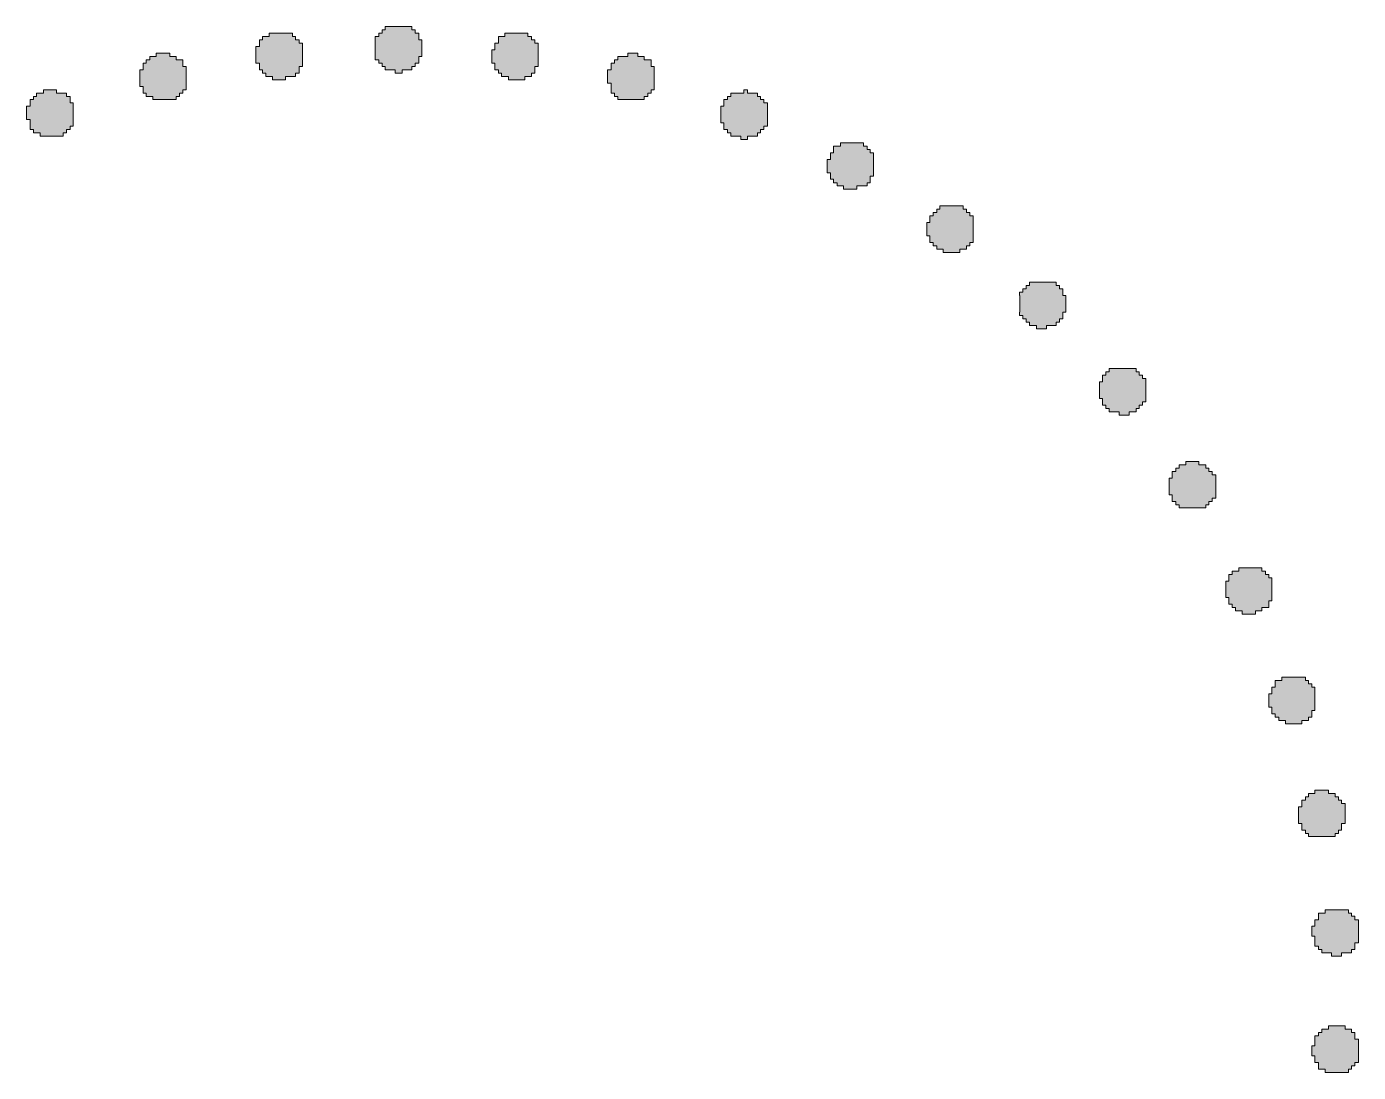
# Model space of a CAD drawing. Header units: millimetres. Extents: x 79 to 103.9, y -130.9 to -116.4.
# Drawn here: x 95.42 to 103.9, y -123.05 to -116.38 of the extents above; entities that cross this region are included whole.
import ezdxf

# ---------------------------------------------------------------- set-up
doc = ezdxf.new("R2010")
doc.units = ezdxf.units.MM
doc.header["$MEASUREMENT"] = 0
doc.layers.add('Layer 1', color=7, linetype='Continuous', lineweight=0)

msp = doc.modelspace()

# ---------------------------------------------------------------- hatches: boundary and pattern name
at = {"layer": 'Layer 1', "true_color": 0x000000, "transparency": 33554687}
h = msp.add_hatch(color=18, dxfattribs=at)
h.dxf.hatch_style = 2
h.paths.add_polyline_path([(97.1527, -116.6595), (97.1527, -116.6595), (97.1527, -116.6808), (97.1298, -116.6808), (97.1298, -116.7019), (97.0663, -116.7019), (97.0663, -116.723), (96.9825, -116.723), (96.9825, -116.7019), (96.9393, -116.7019), (96.9393, -116.6808), (96.919, -116.6808), (96.919, -116.6595), (96.8987, -116.6595), (96.8987, -116.6384), (96.8987, -116.6384), (96.8987, -116.6173), (96.8758, -116.6173), (96.8758, -116.596), (96.8758, -116.5749), (96.8758, -116.5538), (96.8758, -116.5325), (96.8758, -116.5114), (96.8987, -116.5114), (96.8987, -116.4903), (96.8987, -116.4903), (96.8987, -116.469), (96.919, -116.469), (96.919, -116.4479), (96.9622, -116.4479), (96.9622, -116.4268), (97.1095, -116.4268), (97.1095, -116.4479), (97.1298, -116.4479), (97.1298, -116.469), (97.1527, -116.469), (97.1527, -116.4903), (97.173, -116.4903), (97.173, -116.5114), (97.173, -116.5114), (97.173, -116.5325), (97.173, -116.5538), (97.173, -116.5749), (97.173, -116.596), (97.173, -116.6173), (97.173, -116.6173), (97.173, -116.6384), (97.1527, -116.6384)])
h = msp.add_hatch(color=18, dxfattribs=at)
h.dxf.hatch_style = 2
h.paths.add_polyline_path([(97.8715, -116.3844), (97.8715, -116.4055), (97.8918, -116.4055), (97.8918, -116.4268), (97.9147, -116.4268), (97.9147, -116.4479), (97.9147, -116.4479), (97.9147, -116.469), (97.935, -116.469), (97.935, -116.4903), (97.935, -116.5114), (97.935, -116.5325), (97.935, -116.5538), (97.935, -116.5749), (97.9147, -116.5749), (97.9147, -116.596), (97.9147, -116.596), (97.9147, -116.6173), (97.8918, -116.6173), (97.8918, -116.6384), (97.8715, -116.6384), (97.8715, -116.6595), (97.808, -116.6595), (97.808, -116.6808), (97.7648, -116.6808), (97.7648, -116.6595), (97.7013, -116.6595), (97.7013, -116.6384), (97.681, -116.6384), (97.681, -116.6173), (97.6607, -116.6173), (97.6607, -116.596), (97.6378, -116.596), (97.6378, -116.5749), (97.6378, -116.5749), (97.6378, -116.5538), (97.6378, -116.5325), (97.6378, -116.5114), (97.6378, -116.4903), (97.6378, -116.469), (97.6378, -116.469), (97.6378, -116.4479), (97.6607, -116.4479), (97.6607, -116.4268), (97.681, -116.4268), (97.681, -116.4055), (97.7013, -116.4055), (97.7013, -116.3844)])
h = msp.add_hatch(color=18, dxfattribs=at)
h.dxf.hatch_style = 2
h.paths.add_polyline_path([(98.6538, -116.6595), (98.6538, -116.6808), (98.6335, -116.6808), (98.6335, -116.7019), (98.5903, -116.7019), (98.5903, -116.723), (98.4862, -116.723), (98.4862, -116.7019), (98.443, -116.7019), (98.443, -116.6808), (98.4227, -116.6808), (98.4227, -116.6595), (98.3999, -116.6595), (98.3999, -116.6384), (98.3998, -116.6384), (98.3998, -116.6173), (98.3795, -116.6173), (98.3795, -116.596), (98.3795, -116.5749), (98.3795, -116.5538), (98.3795, -116.5325), (98.3998, -116.5325), (98.3998, -116.5114), (98.3998, -116.4903), (98.4227, -116.4903), (98.4227, -116.469), (98.4227, -116.469), (98.4227, -116.4479), (98.4633, -116.4479), (98.4633, -116.4268), (98.6106, -116.4268), (98.6106, -116.4479), (98.6335, -116.4479), (98.6335, -116.469), (98.6538, -116.469), (98.6538, -116.4903), (98.6767, -116.4903), (98.6767, -116.5114), (98.6767, -116.5325), (98.6767, -116.5325), (98.6767, -116.5538), (98.6767, -116.5749), (98.6767, -116.596), (98.6767, -116.6173), (98.6767, -116.6173), (98.6767, -116.6384), (98.6539, -116.6384), (98.6539, -116.6595)])
h = msp.add_hatch(color=18, dxfattribs=at)
h.dxf.hatch_style = 2
h.paths.add_polyline_path([(96.4313, -116.7019), (96.4313, -116.723), (96.4313, -116.7443), (96.4313, -116.7654), (96.4313, -116.7654), (96.4313, -116.7865), (96.411, -116.7865), (96.411, -116.8078), (96.3907, -116.8078), (96.3907, -116.8289), (96.3678, -116.8289), (96.3678, -116.85), (96.2205, -116.85), (96.2205, -116.8289), (96.1773, -116.8289), (96.1773, -116.8078), (96.157, -116.8078), (96.157, -116.7865), (96.157, -116.7865), (96.157, -116.7654), (96.1367, -116.7654), (96.1367, -116.7443), (96.1367, -116.723), (96.1367, -116.7019), (96.1367, -116.6808), (96.1367, -116.6595), (96.157, -116.6595), (96.157, -116.6384), (96.157, -116.6384), (96.157, -116.6173), (96.1773, -116.6173), (96.1773, -116.596), (96.2002, -116.596), (96.2002, -116.5749), (96.2408, -116.5749), (96.2408, -116.5538), (96.3272, -116.5538), (96.3272, -116.5749), (96.3678, -116.5749), (96.3678, -116.596), (96.411, -116.596), (96.411, -116.6173), (96.411, -116.6173), (96.411, -116.6384), (96.4313, -116.6384), (96.4313, -116.6595), (96.4313, -116.6595), (96.4313, -116.6808)])
h = msp.add_hatch(color=18, dxfattribs=at)
h.dxf.hatch_style = 2
h.paths.add_polyline_path([(99.4158, -116.7865), (99.3955, -116.7865), (99.3955, -116.8078), (99.3752, -116.8078), (99.3752, -116.8289), (99.3523, -116.8289), (99.3523, -116.85), (99.1847, -116.85), (99.1847, -116.8289), (99.1618, -116.8289), (99.1618, -116.8078), (99.1415, -116.8078), (99.1415, -116.7865), (99.1415, -116.7865), (99.1415, -116.7654), (99.1415, -116.7443), (99.1187, -116.7443), (99.1187, -116.723), (99.1187, -116.7019), (99.1187, -116.6808), (99.1187, -116.6595), (99.1415, -116.6595), (99.1415, -116.6384), (99.1415, -116.6384), (99.1415, -116.6173), (99.1618, -116.6173), (99.1618, -116.596), (99.1847, -116.596), (99.1847, -116.5749), (99.2482, -116.5749), (99.2482, -116.5538), (99.3117, -116.5538), (99.3117, -116.5749), (99.3523, -116.5749), (99.3523, -116.596), (99.3955, -116.596), (99.3955, -116.6173), (99.3955, -116.6173), (99.3955, -116.6384), (99.4158, -116.6384), (99.4158, -116.6595), (99.4159, -116.6595), (99.4159, -116.6808), (99.4159, -116.7019), (99.4159, -116.723), (99.4159, -116.7443), (99.4158, -116.7443), (99.4158, -116.7654)])
h = msp.add_hatch(color=18, dxfattribs=at)
h.dxf.hatch_style = 2
h.paths.add_polyline_path([(95.7125, -116.9348), (95.7125, -116.9559), (95.7125, -116.977), (95.7125, -116.977), (95.7125, -116.9983), (95.7125, -117.0194), (95.6922, -117.0194), (95.6922, -117.0405), (95.6693, -117.0405), (95.6693, -117.0618), (95.649, -117.0618), (95.649, -117.0829), (95.5017, -117.0829), (95.5017, -117.0618), (95.4585, -117.0618), (95.4585, -117.0405), (95.4382, -117.0405), (95.4382, -117.0194), (95.4382, -117.0194), (95.4382, -116.9983), (95.4382, -116.977), (95.4153, -116.977), (95.4153, -116.9559), (95.4153, -116.9348), (95.4153, -116.9135), (95.4153, -116.8924), (95.4382, -116.8924), (95.4382, -116.8713), (95.4382, -116.8713), (95.4382, -116.85), (95.4585, -116.85), (95.4585, -116.8289), (95.4788, -116.8289), (95.4788, -116.8078), (95.522, -116.8078), (95.522, -116.7865), (95.6058, -116.7865), (95.6058, -116.8078), (95.6693, -116.8078), (95.6693, -116.8289), (95.6922, -116.8289), (95.6922, -116.85), (95.6922, -116.85), (95.6922, -116.8713), (95.7125, -116.8713), (95.7125, -116.8924), (95.7125, -116.8924), (95.7125, -116.9135)])
h = msp.add_hatch(color=18, dxfattribs=at)
h.dxf.hatch_style = 2
h.paths.add_polyline_path([(100.1372, -116.9348), (100.1372, -116.9559), (100.1372, -116.977), (100.1372, -116.9983), (100.1372, -116.9983), (100.1372, -117.0194), (100.1144, -117.0194), (100.1144, -117.0405), (100.094, -117.0405), (100.094, -117.0618), (100.0737, -117.0618), (100.0737, -117.0829), (100.0102, -117.0829), (100.0102, -117.104), (99.967, -117.104), (99.967, -117.0829), (99.9035, -117.0829), (99.9035, -117.0618), (99.8832, -117.0618), (99.8832, -117.0405), (99.8604, -117.0405), (99.8604, -117.0194), (99.8603, -117.0194), (99.8603, -116.9983), (99.84, -116.9983), (99.84, -116.977), (99.84, -116.9559), (99.84, -116.9348), (99.84, -116.9135), (99.84, -116.8924), (99.8603, -116.8924), (99.8603, -116.8713), (99.8604, -116.8713), (99.8604, -116.85), (99.8832, -116.85), (99.8832, -116.8289), (99.9035, -116.8289), (99.9035, -116.8078), (99.9873, -116.8078), (99.9873, -116.7865), (100.0102, -116.7865), (100.0102, -116.8078), (100.0737, -116.8078), (100.0737, -116.8289), (100.094, -116.8289), (100.094, -116.85), (100.1144, -116.85), (100.1144, -116.8713), (100.1372, -116.8713), (100.1372, -116.8924), (100.1372, -116.8924), (100.1372, -116.9135)])
h = msp.add_hatch(color=18, dxfattribs=at)
h.dxf.hatch_style = 2
h.paths.add_polyline_path([(100.8128, -117.2734), (100.8128, -117.2945), (100.8128, -117.3158), (100.8128, -117.3158), (100.8128, -117.3369), (100.7925, -117.3369), (100.7925, -117.358), (100.7925, -117.358), (100.7925, -117.3793), (100.7722, -117.3793), (100.7722, -117.4004), (100.7062, -117.4004), (100.7062, -117.4215), (100.6224, -117.4215), (100.6224, -117.4004), (100.5817, -117.4004), (100.5817, -117.3793), (100.5588, -117.3793), (100.5588, -117.358), (100.5385, -117.358), (100.5385, -117.3369), (100.5385, -117.3369), (100.5385, -117.3158), (100.5182, -117.3158), (100.5182, -117.2945), (100.5182, -117.2734), (100.5182, -117.2523), (100.5182, -117.231), (100.5385, -117.231), (100.5385, -117.2099), (100.5385, -117.1888), (100.5588, -117.1888), (100.5588, -117.1675), (100.5588, -117.1675), (100.5588, -117.1464), (100.602, -117.1464), (100.602, -117.1253), (100.7493, -117.1253), (100.7493, -117.1464), (100.7722, -117.1464), (100.7722, -117.1675), (100.7925, -117.1675), (100.7925, -117.1888), (100.8128, -117.1888), (100.8128, -117.2099), (100.8128, -117.231), (100.8128, -117.231), (100.8128, -117.2523)])
h = msp.add_hatch(color=18, dxfattribs=at)
h.dxf.hatch_style = 2
h.paths.add_polyline_path([(101.1532, -117.6968), (101.1532, -117.6755), (101.1532, -117.6544), (101.1532, -117.6333), (101.1735, -117.6333), (101.1735, -117.612), (101.1735, -117.5909), (101.1938, -117.5909), (101.1938, -117.5698), (101.2167, -117.5698), (101.2167, -117.5485), (101.237, -117.5485), (101.237, -117.5274), (101.3843, -117.5274), (101.3843, -117.5485), (101.4072, -117.5485), (101.4072, -117.5698), (101.4275, -117.5698), (101.4275, -117.5909), (101.4478, -117.5909), (101.4478, -117.612), (101.4478, -117.6333), (101.4478, -117.6333), (101.4478, -117.6544), (101.4478, -117.6755), (101.4478, -117.6968), (101.4478, -117.7179), (101.4478, -117.7179), (101.4478, -117.739), (101.4478, -117.7603), (101.4275, -117.7603), (101.4275, -117.7814), (101.4072, -117.7814), (101.4072, -117.8025), (101.364, -117.8025), (101.364, -117.8238), (101.2573, -117.8238), (101.2573, -117.8025), (101.2167, -117.8025), (101.2167, -117.7814), (101.1938, -117.7814), (101.1938, -117.7603), (101.1735, -117.7603), (101.1735, -117.739), (101.1735, -117.7179), (101.1532, -117.7179)])
h = msp.add_hatch(color=18, dxfattribs=at)
h.dxf.hatch_style = 2
h.paths.add_polyline_path([(102.0194, -118.2259), (102.0194, -118.247), (101.9991, -118.247), (101.9991, -118.2683), (101.9787, -118.2683), (101.9787, -118.2894), (101.9152, -118.2894), (101.9152, -118.3105), (101.8517, -118.3105), (101.8517, -118.2894), (101.8085, -118.2894), (101.8085, -118.2683), (101.7857, -118.2683), (101.7857, -118.247), (101.7654, -118.247), (101.7654, -118.2259), (101.745, -118.2259), (101.745, -118.2048), (101.7451, -118.2048), (101.7451, -118.1835), (101.7451, -118.1624), (101.7451, -118.1413), (101.7451, -118.12), (101.7451, -118.0989), (101.745, -118.0989), (101.745, -118.0778), (101.7654, -118.0778), (101.7654, -118.0565), (101.7857, -118.0565), (101.7857, -118.0354), (101.8085, -118.0354), (101.8085, -118.0143), (101.9787, -118.0143), (101.9787, -118.0354), (101.9991, -118.0354), (101.9991, -118.0565), (102.0194, -118.0565), (102.0194, -118.0778), (102.0193, -118.0778), (102.0193, -118.0989), (102.0397, -118.0989), (102.0397, -118.12), (102.0397, -118.1413), (102.0397, -118.1624), (102.0397, -118.1835), (102.0397, -118.2048), (102.0193, -118.2048), (102.0193, -118.2259)])
h = msp.add_hatch(color=18, dxfattribs=at)
h.dxf.hatch_style = 2
h.paths.add_polyline_path([(102.253, -118.7339), (102.253, -118.7128), (102.253, -118.6915), (102.253, -118.6704), (102.253, -118.6493), (102.2733, -118.6493), (102.2733, -118.628), (102.2734, -118.628), (102.2734, -118.6069), (102.2937, -118.6069), (102.2937, -118.5858), (102.3165, -118.5858), (102.3165, -118.5645), (102.4867, -118.5645), (102.4867, -118.5858), (102.5071, -118.5858), (102.5071, -118.6069), (102.5274, -118.6069), (102.5274, -118.628), (102.5502, -118.628), (102.5502, -118.6493), (102.5502, -118.6493), (102.5502, -118.6704), (102.5502, -118.6915), (102.5502, -118.7128), (102.5502, -118.7339), (102.5502, -118.755), (102.5502, -118.755), (102.5502, -118.7763), (102.5274, -118.7763), (102.5274, -118.7974), (102.5071, -118.7974), (102.5071, -118.8185), (102.4867, -118.8185), (102.4867, -118.8398), (102.4435, -118.8398), (102.4435, -118.8609), (102.38, -118.8609), (102.38, -118.8398), (102.3165, -118.8398), (102.3165, -118.8185), (102.2937, -118.8185), (102.2937, -118.7974), (102.2734, -118.7974), (102.2734, -118.7763), (102.2733, -118.7763), (102.2733, -118.755), (102.253, -118.755)])
h = msp.add_hatch(color=18, dxfattribs=at)
h.dxf.hatch_style = 2
h.paths.add_polyline_path([(102.9719, -119.4113), (102.9515, -119.4113), (102.9515, -119.4324), (102.9312, -119.4324), (102.9312, -119.4535), (102.761, -119.4535), (102.761, -119.4324), (102.7407, -119.4324), (102.7407, -119.4113), (102.7179, -119.4113), (102.7179, -119.39), (102.7178, -119.39), (102.7178, -119.3689), (102.6975, -119.3689), (102.6975, -119.3478), (102.6975, -119.3265), (102.6975, -119.3054), (102.6975, -119.2843), (102.6975, -119.263), (102.7178, -119.263), (102.7178, -119.2419), (102.7179, -119.2419), (102.7179, -119.2208), (102.7407, -119.2208), (102.7407, -119.1995), (102.761, -119.1995), (102.761, -119.1784), (102.8042, -119.1784), (102.8042, -119.1573), (102.888, -119.1573), (102.888, -119.1784), (102.9312, -119.1784), (102.9312, -119.1995), (102.9515, -119.1995), (102.9515, -119.2208), (102.9719, -119.2208), (102.9719, -119.2419), (102.9947, -119.2419), (102.9947, -119.263), (102.9947, -119.263), (102.9947, -119.2843), (102.9947, -119.3054), (102.9947, -119.3265), (102.9947, -119.3478), (102.9947, -119.3689), (102.9947, -119.3689), (102.9947, -119.39), (102.9719, -119.39)])
h = msp.add_hatch(color=18, dxfattribs=at)
h.dxf.hatch_style = 2
h.paths.add_polyline_path([(103.0785, -119.898), (103.0785, -119.898), (103.0785, -119.8769), (103.0988, -119.8769), (103.0988, -119.8558), (103.142, -119.8558), (103.142, -119.8345), (103.2893, -119.8345), (103.2893, -119.8558), (103.3122, -119.8558), (103.3122, -119.8769), (103.3325, -119.8769), (103.3325, -119.898), (103.3528, -119.898), (103.3528, -119.9193), (103.3528, -119.9193), (103.3528, -119.9404), (103.3528, -119.9615), (103.3528, -119.9828), (103.3528, -120.0039), (103.3528, -120.025), (103.3528, -120.025), (103.3528, -120.0463), (103.3325, -120.0463), (103.3325, -120.0674), (103.3325, -120.0674), (103.3325, -120.0885), (103.2893, -120.0885), (103.2893, -120.1098), (103.2487, -120.1098), (103.2487, -120.1309), (103.1623, -120.1309), (103.1623, -120.1098), (103.1217, -120.1098), (103.1217, -120.0885), (103.0988, -120.0885), (103.0988, -120.0674), (103.0785, -120.0674), (103.0785, -120.0463), (103.0785, -120.0463), (103.0785, -120.025), (103.0582, -120.025), (103.0582, -120.0039), (103.0582, -119.9828), (103.0582, -119.9615), (103.0582, -119.9404), (103.0582, -119.9193), (103.0785, -119.9193)])
h = msp.add_hatch(color=18, dxfattribs=at)
h.dxf.hatch_style = 2
h.paths.add_polyline_path([(103.5662, -120.533), (103.5662, -120.5543), (103.5866, -120.5543), (103.5866, -120.5754), (103.6068, -120.5754), (103.6068, -120.5965), (103.6271, -120.5965), (103.6271, -120.6178), (103.6271, -120.6389), (103.6272, -120.6389), (103.6272, -120.66), (103.6272, -120.6813), (103.6272, -120.7024), (103.6272, -120.7235), (103.6271, -120.7235), (103.6271, -120.7448), (103.6069, -120.7448), (103.6069, -120.7659), (103.6068, -120.7659), (103.6068, -120.787), (103.5865, -120.787), (103.5865, -120.8083), (103.5433, -120.8083), (103.5433, -120.8294), (103.4392, -120.8294), (103.4392, -120.8083), (103.396, -120.8083), (103.396, -120.787), (103.3731, -120.787), (103.3731, -120.7659), (103.3529, -120.7659), (103.3529, -120.7448), (103.3528, -120.7448), (103.3528, -120.7235), (103.3326, -120.7235), (103.3326, -120.7024), (103.3326, -120.6813), (103.3326, -120.66), (103.3326, -120.6389), (103.3528, -120.6389), (103.3528, -120.6178), (103.3528, -120.5965), (103.3731, -120.5965), (103.3731, -120.5754), (103.3732, -120.5754), (103.3732, -120.5543), (103.4163, -120.5543), (103.4163, -120.533)])
h = msp.add_hatch(color=18, dxfattribs=at)
h.dxf.hatch_style = 2
h.paths.add_polyline_path([(103.8202, -121.3798), (103.8202, -121.4009), (103.8202, -121.422), (103.8202, -121.4433), (103.8202, -121.4644), (103.7974, -121.4644), (103.7974, -121.4855), (103.7974, -121.5068), (103.777, -121.5068), (103.777, -121.5279), (103.7567, -121.5279), (103.7567, -121.549), (103.5865, -121.549), (103.5865, -121.5279), (103.5662, -121.5279), (103.5662, -121.5068), (103.5434, -121.5068), (103.5434, -121.4855), (103.5434, -121.4644), (103.523, -121.4644), (103.523, -121.4433), (103.523, -121.422), (103.523, -121.4009), (103.523, -121.3798), (103.523, -121.3585), (103.5433, -121.3585), (103.5433, -121.3374), (103.5434, -121.3374), (103.5434, -121.3163), (103.5662, -121.3163), (103.5662, -121.295), (103.5865, -121.295), (103.5865, -121.2739), (103.6272, -121.2739), (103.6272, -121.2528), (103.7136, -121.2528), (103.7136, -121.2739), (103.7567, -121.2739), (103.7567, -121.295), (103.777, -121.295), (103.777, -121.3163), (103.7974, -121.3163), (103.7974, -121.3374), (103.8202, -121.3374), (103.8202, -121.3585), (103.8202, -121.3585)])
h = msp.add_hatch(color=18, dxfattribs=at)
h.dxf.hatch_style = 2
h.paths.add_polyline_path([(103.8812, -122.2475), (103.8811, -122.2475), (103.8811, -122.2688), (103.8608, -122.2688), (103.8608, -122.2899), (103.7973, -122.2899), (103.7973, -122.311), (103.7338, -122.311), (103.7338, -122.2899), (103.6703, -122.2899), (103.6703, -122.2688), (103.65, -122.2688), (103.65, -122.2475), (103.6272, -122.2475), (103.6272, -122.2264), (103.6271, -122.2264), (103.6271, -122.2053), (103.6271, -122.184), (103.6068, -122.184), (103.6068, -122.1629), (103.6068, -122.1418), (103.6068, -122.1205), (103.6271, -122.1205), (103.6271, -122.0994), (103.6271, -122.0783), (103.65, -122.0783), (103.65, -122.057), (103.65, -122.057), (103.65, -122.0359), (103.6932, -122.0359), (103.6932, -122.0148), (103.8405, -122.0148), (103.8405, -122.0359), (103.8608, -122.0359), (103.8608, -122.057), (103.8811, -122.057), (103.8811, -122.0783), (103.904, -122.0783), (103.904, -122.0994), (103.904, -122.1205), (103.904, -122.1205), (103.904, -122.1418), (103.904, -122.1629), (103.904, -122.184), (103.904, -122.184), (103.904, -122.2053), (103.904, -122.2264), (103.8812, -122.2264)])
h = msp.add_hatch(color=18, dxfattribs=at)
h.dxf.hatch_style = 2
h.paths.add_polyline_path([(103.6932, -123.0519), (103.6932, -123.0308), (103.65, -123.0308), (103.65, -123.0095), (103.65, -123.0095), (103.65, -122.9884), (103.6271, -122.9884), (103.6271, -122.9673), (103.6271, -122.946), (103.6068, -122.946), (103.6068, -122.9249), (103.6068, -122.9038), (103.6068, -122.8825), (103.6271, -122.8825), (103.6271, -122.8614), (103.6271, -122.8403), (103.6272, -122.8403), (103.6272, -122.819), (103.65, -122.819), (103.65, -122.7979), (103.6703, -122.7979), (103.6703, -122.7768), (103.7135, -122.7768), (103.7135, -122.7555), (103.8202, -122.7555), (103.8202, -122.7768), (103.8608, -122.7768), (103.8608, -122.7979), (103.8811, -122.7979), (103.8811, -122.819), (103.8812, -122.819), (103.8812, -122.8403), (103.904, -122.8403), (103.904, -122.8614), (103.904, -122.8825), (103.904, -122.8825), (103.904, -122.9038), (103.904, -122.9249), (103.904, -122.946), (103.904, -122.946), (103.904, -122.9673), (103.904, -122.9884), (103.8811, -122.9884), (103.8811, -123.0095), (103.8608, -123.0095), (103.8608, -123.0308), (103.8405, -123.0308), (103.8405, -123.0519)])

# ---------------------------------------------------------------- linework, layer by layer
at = {"layer": 'Layer 1'}
for points in [[(97.1527, -116.6595), (97.1527, -116.6595), (97.1527, -116.6808), (97.1298, -116.6808), (97.1298, -116.7019), (97.0663, -116.7019), (97.0663, -116.723), (96.9825, -116.723), (96.9825, -116.7019), (96.9393, -116.7019), (96.9393, -116.6808), (96.919, -116.6808), (96.919, -116.6595), (96.8987, -116.6595), (96.8987, -116.6384), (96.8987, -116.6384), (96.8987, -116.6173), (96.8758, -116.6173), (96.8758, -116.596), (96.8758, -116.5749), (96.8758, -116.5538), (96.8758, -116.5325), (96.8758, -116.5114), (96.8987, -116.5114), (96.8987, -116.4903), (96.8987, -116.4903), (96.8987, -116.469), (96.919, -116.469), (96.919, -116.4479), (96.9622, -116.4479), (96.9622, -116.4268), (97.1095, -116.4268), (97.1095, -116.4479), (97.1298, -116.4479), (97.1298, -116.469), (97.1527, -116.469), (97.1527, -116.4903), (97.173, -116.4903), (97.173, -116.5114), (97.173, -116.5114), (97.173, -116.5325), (97.173, -116.5538), (97.173, -116.5749), (97.173, -116.596), (97.173, -116.6173), (97.173, -116.6173), (97.173, -116.6384), (97.1527, -116.6384)], [(97.8715, -116.3844), (97.8715, -116.4055), (97.8918, -116.4055), (97.8918, -116.4268), (97.9147, -116.4268), (97.9147, -116.4479), (97.9147, -116.4479), (97.9147, -116.469), (97.935, -116.469), (97.935, -116.4903), (97.935, -116.5114), (97.935, -116.5325), (97.935, -116.5538), (97.935, -116.5749), (97.9147, -116.5749), (97.9147, -116.596), (97.9147, -116.596), (97.9147, -116.6173), (97.8918, -116.6173), (97.8918, -116.6384), (97.8715, -116.6384), (97.8715, -116.6595), (97.808, -116.6595), (97.808, -116.6808), (97.7648, -116.6808), (97.7648, -116.6595), (97.7013, -116.6595), (97.7013, -116.6384), (97.681, -116.6384), (97.681, -116.6173), (97.6607, -116.6173), (97.6607, -116.596), (97.6378, -116.596), (97.6378, -116.5749), (97.6378, -116.5749), (97.6378, -116.5538), (97.6378, -116.5325), (97.6378, -116.5114), (97.6378, -116.4903), (97.6378, -116.469), (97.6378, -116.469), (97.6378, -116.4479), (97.6607, -116.4479), (97.6607, -116.4268), (97.681, -116.4268), (97.681, -116.4055), (97.7013, -116.4055), (97.7013, -116.3844)], [(98.6538, -116.6595), (98.6538, -116.6808), (98.6335, -116.6808), (98.6335, -116.7019), (98.5903, -116.7019), (98.5903, -116.723), (98.4862, -116.723), (98.4862, -116.7019), (98.443, -116.7019), (98.443, -116.6808), (98.4227, -116.6808), (98.4227, -116.6595), (98.3999, -116.6595), (98.3999, -116.6384), (98.3998, -116.6384), (98.3998, -116.6173), (98.3795, -116.6173), (98.3795, -116.596), (98.3795, -116.5749), (98.3795, -116.5538), (98.3795, -116.5325), (98.3998, -116.5325), (98.3998, -116.5114), (98.3998, -116.4903), (98.4227, -116.4903), (98.4227, -116.469), (98.4227, -116.469), (98.4227, -116.4479), (98.4633, -116.4479), (98.4633, -116.4268), (98.6106, -116.4268), (98.6106, -116.4479), (98.6335, -116.4479), (98.6335, -116.469), (98.6538, -116.469), (98.6538, -116.4903), (98.6767, -116.4903), (98.6767, -116.5114), (98.6767, -116.5325), (98.6767, -116.5325), (98.6767, -116.5538), (98.6767, -116.5749), (98.6767, -116.596), (98.6767, -116.6173), (98.6767, -116.6173), (98.6767, -116.6384), (98.6539, -116.6384), (98.6539, -116.6595)], [(96.4313, -116.7019), (96.4313, -116.723), (96.4313, -116.7443), (96.4313, -116.7654), (96.4313, -116.7654), (96.4313, -116.7865), (96.411, -116.7865), (96.411, -116.8078), (96.3907, -116.8078), (96.3907, -116.8289), (96.3678, -116.8289), (96.3678, -116.85), (96.2205, -116.85), (96.2205, -116.8289), (96.1773, -116.8289), (96.1773, -116.8078), (96.157, -116.8078), (96.157, -116.7865), (96.157, -116.7865), (96.157, -116.7654), (96.1367, -116.7654), (96.1367, -116.7443), (96.1367, -116.723), (96.1367, -116.7019), (96.1367, -116.6808), (96.1367, -116.6595), (96.157, -116.6595), (96.157, -116.6384), (96.157, -116.6384), (96.157, -116.6173), (96.1773, -116.6173), (96.1773, -116.596), (96.2002, -116.596), (96.2002, -116.5749), (96.2408, -116.5749), (96.2408, -116.5538), (96.3272, -116.5538), (96.3272, -116.5749), (96.3678, -116.5749), (96.3678, -116.596), (96.411, -116.596), (96.411, -116.6173), (96.411, -116.6173), (96.411, -116.6384), (96.4313, -116.6384), (96.4313, -116.6595), (96.4313, -116.6595), (96.4313, -116.6808)], [(99.4158, -116.7865), (99.3955, -116.7865), (99.3955, -116.8078), (99.3752, -116.8078), (99.3752, -116.8289), (99.3523, -116.8289), (99.3523, -116.85), (99.1847, -116.85), (99.1847, -116.8289), (99.1618, -116.8289), (99.1618, -116.8078), (99.1415, -116.8078), (99.1415, -116.7865), (99.1415, -116.7865), (99.1415, -116.7654), (99.1415, -116.7443), (99.1187, -116.7443), (99.1187, -116.723), (99.1187, -116.7019), (99.1187, -116.6808), (99.1187, -116.6595), (99.1415, -116.6595), (99.1415, -116.6384), (99.1415, -116.6384), (99.1415, -116.6173), (99.1618, -116.6173), (99.1618, -116.596), (99.1847, -116.596), (99.1847, -116.5749), (99.2482, -116.5749), (99.2482, -116.5538), (99.3117, -116.5538), (99.3117, -116.5749), (99.3523, -116.5749), (99.3523, -116.596), (99.3955, -116.596), (99.3955, -116.6173), (99.3955, -116.6173), (99.3955, -116.6384), (99.4158, -116.6384), (99.4158, -116.6595), (99.4159, -116.6595), (99.4159, -116.6808), (99.4159, -116.7019), (99.4159, -116.723), (99.4159, -116.7443), (99.4158, -116.7443), (99.4158, -116.7654)], [(95.7125, -116.9348), (95.7125, -116.9559), (95.7125, -116.977), (95.7125, -116.977), (95.7125, -116.9983), (95.7125, -117.0194), (95.6922, -117.0194), (95.6922, -117.0405), (95.6693, -117.0405), (95.6693, -117.0618), (95.649, -117.0618), (95.649, -117.0829), (95.5017, -117.0829), (95.5017, -117.0618), (95.4585, -117.0618), (95.4585, -117.0405), (95.4382, -117.0405), (95.4382, -117.0194), (95.4382, -117.0194), (95.4382, -116.9983), (95.4382, -116.977), (95.4153, -116.977), (95.4153, -116.9559), (95.4153, -116.9348), (95.4153, -116.9135), (95.4153, -116.8924), (95.4382, -116.8924), (95.4382, -116.8713), (95.4382, -116.8713), (95.4382, -116.85), (95.4585, -116.85), (95.4585, -116.8289), (95.4788, -116.8289), (95.4788, -116.8078), (95.522, -116.8078), (95.522, -116.7865), (95.6058, -116.7865), (95.6058, -116.8078), (95.6693, -116.8078), (95.6693, -116.8289), (95.6922, -116.8289), (95.6922, -116.85), (95.6922, -116.85), (95.6922, -116.8713), (95.7125, -116.8713), (95.7125, -116.8924), (95.7125, -116.8924), (95.7125, -116.9135)], [(100.1372, -116.9348), (100.1372, -116.9559), (100.1372, -116.977), (100.1372, -116.9983), (100.1372, -116.9983), (100.1372, -117.0194), (100.1144, -117.0194), (100.1144, -117.0405), (100.094, -117.0405), (100.094, -117.0618), (100.0737, -117.0618), (100.0737, -117.0829), (100.0102, -117.0829), (100.0102, -117.104), (99.967, -117.104), (99.967, -117.0829), (99.9035, -117.0829), (99.9035, -117.0618), (99.8832, -117.0618), (99.8832, -117.0405), (99.8604, -117.0405), (99.8604, -117.0194), (99.8603, -117.0194), (99.8603, -116.9983), (99.84, -116.9983), (99.84, -116.977), (99.84, -116.9559), (99.84, -116.9348), (99.84, -116.9135), (99.84, -116.8924), (99.8603, -116.8924), (99.8603, -116.8713), (99.8604, -116.8713), (99.8604, -116.85), (99.8832, -116.85), (99.8832, -116.8289), (99.9035, -116.8289), (99.9035, -116.8078), (99.9873, -116.8078), (99.9873, -116.7865), (100.0102, -116.7865), (100.0102, -116.8078), (100.0737, -116.8078), (100.0737, -116.8289), (100.094, -116.8289), (100.094, -116.85), (100.1144, -116.85), (100.1144, -116.8713), (100.1372, -116.8713), (100.1372, -116.8924), (100.1372, -116.8924), (100.1372, -116.9135)], [(100.8128, -117.2734), (100.8128, -117.2945), (100.8128, -117.3158), (100.8128, -117.3158), (100.8128, -117.3369), (100.7925, -117.3369), (100.7925, -117.358), (100.7925, -117.358), (100.7925, -117.3793), (100.7722, -117.3793), (100.7722, -117.4004), (100.7062, -117.4004), (100.7062, -117.4215), (100.6224, -117.4215), (100.6224, -117.4004), (100.5817, -117.4004), (100.5817, -117.3793), (100.5588, -117.3793), (100.5588, -117.358), (100.5385, -117.358), (100.5385, -117.3369), (100.5385, -117.3369), (100.5385, -117.3158), (100.5182, -117.3158), (100.5182, -117.2945), (100.5182, -117.2734), (100.5182, -117.2523), (100.5182, -117.231), (100.5385, -117.231), (100.5385, -117.2099), (100.5385, -117.1888), (100.5588, -117.1888), (100.5588, -117.1675), (100.5588, -117.1675), (100.5588, -117.1464), (100.602, -117.1464), (100.602, -117.1253), (100.7493, -117.1253), (100.7493, -117.1464), (100.7722, -117.1464), (100.7722, -117.1675), (100.7925, -117.1675), (100.7925, -117.1888), (100.8128, -117.1888), (100.8128, -117.2099), (100.8128, -117.231), (100.8128, -117.231), (100.8128, -117.2523)], [(101.1532, -117.6968), (101.1532, -117.6755), (101.1532, -117.6544), (101.1532, -117.6333), (101.1735, -117.6333), (101.1735, -117.612), (101.1735, -117.5909), (101.1938, -117.5909), (101.1938, -117.5698), (101.2167, -117.5698), (101.2167, -117.5485), (101.237, -117.5485), (101.237, -117.5274), (101.3843, -117.5274), (101.3843, -117.5485), (101.4072, -117.5485), (101.4072, -117.5698), (101.4275, -117.5698), (101.4275, -117.5909), (101.4478, -117.5909), (101.4478, -117.612), (101.4478, -117.6333), (101.4478, -117.6333), (101.4478, -117.6544), (101.4478, -117.6755), (101.4478, -117.6968), (101.4478, -117.7179), (101.4478, -117.7179), (101.4478, -117.739), (101.4478, -117.7603), (101.4275, -117.7603), (101.4275, -117.7814), (101.4072, -117.7814), (101.4072, -117.8025), (101.364, -117.8025), (101.364, -117.8238), (101.2573, -117.8238), (101.2573, -117.8025), (101.2167, -117.8025), (101.2167, -117.7814), (101.1938, -117.7814), (101.1938, -117.7603), (101.1735, -117.7603), (101.1735, -117.739), (101.1735, -117.7179), (101.1532, -117.7179)], [(102.0194, -118.2259), (102.0194, -118.247), (101.9991, -118.247), (101.9991, -118.2683), (101.9787, -118.2683), (101.9787, -118.2894), (101.9152, -118.2894), (101.9152, -118.3105), (101.8517, -118.3105), (101.8517, -118.2894), (101.8085, -118.2894), (101.8085, -118.2683), (101.7857, -118.2683), (101.7857, -118.247), (101.7654, -118.247), (101.7654, -118.2259), (101.745, -118.2259), (101.745, -118.2048), (101.7451, -118.2048), (101.7451, -118.1835), (101.7451, -118.1624), (101.7451, -118.1413), (101.7451, -118.12), (101.7451, -118.0989), (101.745, -118.0989), (101.745, -118.0778), (101.7654, -118.0778), (101.7654, -118.0565), (101.7857, -118.0565), (101.7857, -118.0354), (101.8085, -118.0354), (101.8085, -118.0143), (101.9787, -118.0143), (101.9787, -118.0354), (101.9991, -118.0354), (101.9991, -118.0565), (102.0194, -118.0565), (102.0194, -118.0778), (102.0193, -118.0778), (102.0193, -118.0989), (102.0397, -118.0989), (102.0397, -118.12), (102.0397, -118.1413), (102.0397, -118.1624), (102.0397, -118.1835), (102.0397, -118.2048), (102.0193, -118.2048), (102.0193, -118.2259)], [(102.253, -118.7339), (102.253, -118.7128), (102.253, -118.6915), (102.253, -118.6704), (102.253, -118.6493), (102.2733, -118.6493), (102.2733, -118.628), (102.2734, -118.628), (102.2734, -118.6069), (102.2937, -118.6069), (102.2937, -118.5858), (102.3165, -118.5858), (102.3165, -118.5645), (102.4867, -118.5645), (102.4867, -118.5858), (102.5071, -118.5858), (102.5071, -118.6069), (102.5274, -118.6069), (102.5274, -118.628), (102.5502, -118.628), (102.5502, -118.6493), (102.5502, -118.6493), (102.5502, -118.6704), (102.5502, -118.6915), (102.5502, -118.7128), (102.5502, -118.7339), (102.5502, -118.755), (102.5502, -118.755), (102.5502, -118.7763), (102.5274, -118.7763), (102.5274, -118.7974), (102.5071, -118.7974), (102.5071, -118.8185), (102.4867, -118.8185), (102.4867, -118.8398), (102.4435, -118.8398), (102.4435, -118.8609), (102.38, -118.8609), (102.38, -118.8398), (102.3165, -118.8398), (102.3165, -118.8185), (102.2937, -118.8185), (102.2937, -118.7974), (102.2734, -118.7974), (102.2734, -118.7763), (102.2733, -118.7763), (102.2733, -118.755), (102.253, -118.755)], [(102.9719, -119.4113), (102.9515, -119.4113), (102.9515, -119.4324), (102.9312, -119.4324), (102.9312, -119.4535), (102.761, -119.4535), (102.761, -119.4324), (102.7407, -119.4324), (102.7407, -119.4113), (102.7179, -119.4113), (102.7179, -119.39), (102.7178, -119.39), (102.7178, -119.3689), (102.6975, -119.3689), (102.6975, -119.3478), (102.6975, -119.3265), (102.6975, -119.3054), (102.6975, -119.2843), (102.6975, -119.263), (102.7178, -119.263), (102.7178, -119.2419), (102.7179, -119.2419), (102.7179, -119.2208), (102.7407, -119.2208), (102.7407, -119.1995), (102.761, -119.1995), (102.761, -119.1784), (102.8042, -119.1784), (102.8042, -119.1573), (102.888, -119.1573), (102.888, -119.1784), (102.9312, -119.1784), (102.9312, -119.1995), (102.9515, -119.1995), (102.9515, -119.2208), (102.9719, -119.2208), (102.9719, -119.2419), (102.9947, -119.2419), (102.9947, -119.263), (102.9947, -119.263), (102.9947, -119.2843), (102.9947, -119.3054), (102.9947, -119.3265), (102.9947, -119.3478), (102.9947, -119.3689), (102.9947, -119.3689), (102.9947, -119.39), (102.9719, -119.39)], [(103.0785, -119.898), (103.0785, -119.898), (103.0785, -119.8769), (103.0988, -119.8769), (103.0988, -119.8558), (103.142, -119.8558), (103.142, -119.8345), (103.2893, -119.8345), (103.2893, -119.8558), (103.3122, -119.8558), (103.3122, -119.8769), (103.3325, -119.8769), (103.3325, -119.898), (103.3528, -119.898), (103.3528, -119.9193), (103.3528, -119.9193), (103.3528, -119.9404), (103.3528, -119.9615), (103.3528, -119.9828), (103.3528, -120.0039), (103.3528, -120.025), (103.3528, -120.025), (103.3528, -120.0463), (103.3325, -120.0463), (103.3325, -120.0674), (103.3325, -120.0674), (103.3325, -120.0885), (103.2893, -120.0885), (103.2893, -120.1098), (103.2487, -120.1098), (103.2487, -120.1309), (103.1623, -120.1309), (103.1623, -120.1098), (103.1217, -120.1098), (103.1217, -120.0885), (103.0988, -120.0885), (103.0988, -120.0674), (103.0785, -120.0674), (103.0785, -120.0463), (103.0785, -120.0463), (103.0785, -120.025), (103.0582, -120.025), (103.0582, -120.0039), (103.0582, -119.9828), (103.0582, -119.9615), (103.0582, -119.9404), (103.0582, -119.9193), (103.0785, -119.9193)], [(103.5662, -120.533), (103.5662, -120.5543), (103.5866, -120.5543), (103.5866, -120.5754), (103.6068, -120.5754), (103.6068, -120.5965), (103.6271, -120.5965), (103.6271, -120.6178), (103.6271, -120.6389), (103.6272, -120.6389), (103.6272, -120.66), (103.6272, -120.6813), (103.6272, -120.7024), (103.6272, -120.7235), (103.6271, -120.7235), (103.6271, -120.7448), (103.6069, -120.7448), (103.6069, -120.7659), (103.6068, -120.7659), (103.6068, -120.787), (103.5865, -120.787), (103.5865, -120.8083), (103.5433, -120.8083), (103.5433, -120.8294), (103.4392, -120.8294), (103.4392, -120.8083), (103.396, -120.8083), (103.396, -120.787), (103.3731, -120.787), (103.3731, -120.7659), (103.3529, -120.7659), (103.3529, -120.7448), (103.3528, -120.7448), (103.3528, -120.7235), (103.3326, -120.7235), (103.3326, -120.7024), (103.3326, -120.6813), (103.3326, -120.66), (103.3326, -120.6389), (103.3528, -120.6389), (103.3528, -120.6178), (103.3528, -120.5965), (103.3731, -120.5965), (103.3731, -120.5754), (103.3732, -120.5754), (103.3732, -120.5543), (103.4163, -120.5543), (103.4163, -120.533)], [(103.8202, -121.3798), (103.8202, -121.4009), (103.8202, -121.422), (103.8202, -121.4433), (103.8202, -121.4644), (103.7974, -121.4644), (103.7974, -121.4855), (103.7974, -121.5068), (103.777, -121.5068), (103.777, -121.5279), (103.7567, -121.5279), (103.7567, -121.549), (103.5865, -121.549), (103.5865, -121.5279), (103.5662, -121.5279), (103.5662, -121.5068), (103.5434, -121.5068), (103.5434, -121.4855), (103.5434, -121.4644), (103.523, -121.4644), (103.523, -121.4433), (103.523, -121.422), (103.523, -121.4009), (103.523, -121.3798), (103.523, -121.3585), (103.5433, -121.3585), (103.5433, -121.3374), (103.5434, -121.3374), (103.5434, -121.3163), (103.5662, -121.3163), (103.5662, -121.295), (103.5865, -121.295), (103.5865, -121.2739), (103.6272, -121.2739), (103.6272, -121.2528), (103.7136, -121.2528), (103.7136, -121.2739), (103.7567, -121.2739), (103.7567, -121.295), (103.777, -121.295), (103.777, -121.3163), (103.7974, -121.3163), (103.7974, -121.3374), (103.8202, -121.3374), (103.8202, -121.3585), (103.8202, -121.3585)], [(103.8812, -122.2475), (103.8811, -122.2475), (103.8811, -122.2688), (103.8608, -122.2688), (103.8608, -122.2899), (103.7973, -122.2899), (103.7973, -122.311), (103.7338, -122.311), (103.7338, -122.2899), (103.6703, -122.2899), (103.6703, -122.2688), (103.65, -122.2688), (103.65, -122.2475), (103.6272, -122.2475), (103.6272, -122.2264), (103.6271, -122.2264), (103.6271, -122.2053), (103.6271, -122.184), (103.6068, -122.184), (103.6068, -122.1629), (103.6068, -122.1418), (103.6068, -122.1205), (103.6271, -122.1205), (103.6271, -122.0994), (103.6271, -122.0783), (103.65, -122.0783), (103.65, -122.057), (103.65, -122.057), (103.65, -122.0359), (103.6932, -122.0359), (103.6932, -122.0148), (103.8405, -122.0148), (103.8405, -122.0359), (103.8608, -122.0359), (103.8608, -122.057), (103.8811, -122.057), (103.8811, -122.0783), (103.904, -122.0783), (103.904, -122.0994), (103.904, -122.1205), (103.904, -122.1205), (103.904, -122.1418), (103.904, -122.1629), (103.904, -122.184), (103.904, -122.184), (103.904, -122.2053), (103.904, -122.2264), (103.8812, -122.2264)], [(103.6932, -123.0519), (103.6932, -123.0308), (103.65, -123.0308), (103.65, -123.0095), (103.65, -123.0095), (103.65, -122.9884), (103.6271, -122.9884), (103.6271, -122.9673), (103.6271, -122.946), (103.6068, -122.946), (103.6068, -122.9249), (103.6068, -122.9038), (103.6068, -122.8825), (103.6271, -122.8825), (103.6271, -122.8614), (103.6271, -122.8403), (103.6272, -122.8403), (103.6272, -122.819), (103.65, -122.819), (103.65, -122.7979), (103.6703, -122.7979), (103.6703, -122.7768), (103.7135, -122.7768), (103.7135, -122.7555), (103.8202, -122.7555), (103.8202, -122.7768), (103.8608, -122.7768), (103.8608, -122.7979), (103.8811, -122.7979), (103.8811, -122.819), (103.8812, -122.819), (103.8812, -122.8403), (103.904, -122.8403), (103.904, -122.8614), (103.904, -122.8825), (103.904, -122.8825), (103.904, -122.9038), (103.904, -122.9249), (103.904, -122.946), (103.904, -122.946), (103.904, -122.9673), (103.904, -122.9884), (103.8811, -122.9884), (103.8811, -123.0095), (103.8608, -123.0095), (103.8608, -123.0308), (103.8405, -123.0308), (103.8405, -123.0519)]]:
    msp.add_lwpolyline(points, close=True, dxfattribs=at)

doc.saveas('drawing.dxf')
